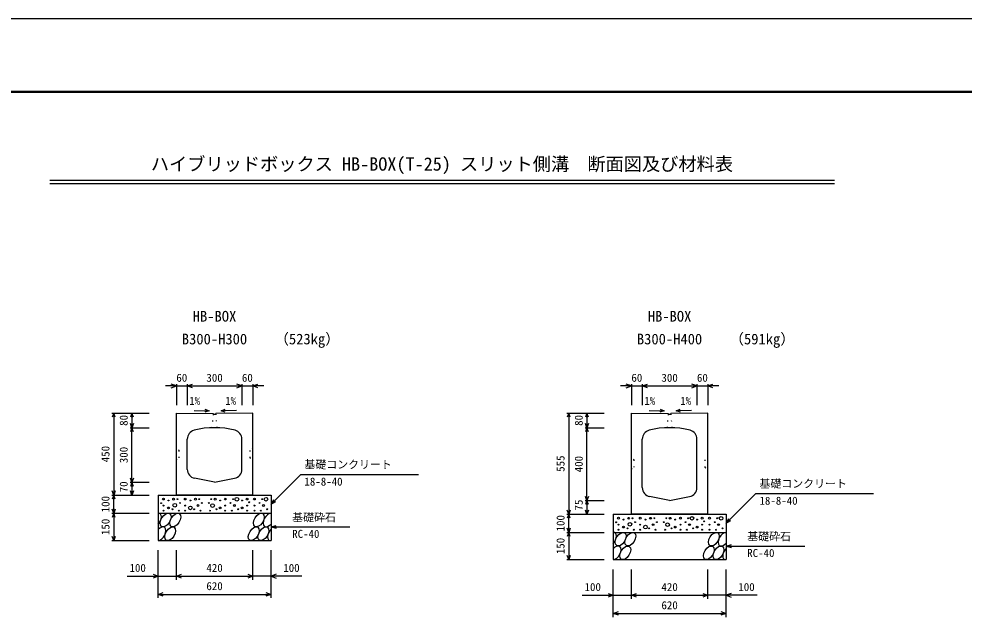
# Model space of a CAD drawing. Units: millimetres, scale not verified. Extents: x -8390 to 25210, y 0 to 11880.
# Drawn here: x 14485 to 19678, y 8594 to 11880 of the extents above; entities that cross this region are included whole.
import ezdxf
from ezdxf.enums import TextEntityAlignment as Align

# ---------------------------------------------------------------- set-up
doc = ezdxf.new("R2010")
doc.units = ezdxf.units.MM
doc.header["$LTSCALE"] = 20
doc.linetypes.add('DOTTED', pattern=[1.75, 0.25, -1.5])
for name, color, linetype, lineweight in [('Defpoints_3', 5, 'Continuous', 25), ('DIM', 7, 'Continuous', 25), ('HATCH', 6, 'Continuous', 25), ('OUTLINE', 3, 'Continuous', 25), ('OUTLINE2', 4, 'DOTTED', 25), ('TXT', 7, 'Continuous', 25), ('WAKU', 3, 'Continuous', 50)]:
    doc.layers.add(name, color=color, linetype=linetype, lineweight=lineweight)
doc.styles.add('ＭＳ ゴシック', font='')
doc.styles.get('ＭＳ ゴシック').set_extended_font_data('MS Gothic')

msp = doc.modelspace()

# ---------------------------------------------------------------- linework, layer by layer
at = {"layer": 'Defpoints_3'}
msp.add_line((25210, 11880), (8410, 11880), dxfattribs=at)
at = {"layer": 'DIM'}
for p, q in [((15350, 9863.55), (15321.81, 9873.81)), ((15350, 9873.55), (15350, 9758.55)), ((15410, 9863.55), (15438.19, 9873.81)), ((15410, 9873.55), (15410, 9758.55)), ((15710, 9863.55), (15681.81, 9873.81)), ((15710, 9873.55), (15710, 9758.55)), ((15770, 9863.55), (15798.19, 9873.81)), ((15770, 9873.55), (15770, 9758.55)), ((17850, 9863.55), (17821.81, 9873.81)), ((17850, 9873.55), (17850, 9758.55)), ((17910, 9863.55), (17938.19, 9873.81)), ((17910, 9873.55), (17910, 9758.55)), ((18210, 9863.55), (18181.81, 9873.81)), ((18210, 9873.55), (18210, 9758.55)), ((18270, 9863.55), (18298.19, 9873.81)), ((18270, 9873.55), (18270, 9758.55)), ((15350, 9863.55), (15290, 9863.55)), ((15321.81, 9853.29), (15350, 9863.55)), ((15350, 9863.55), (15410, 9863.55)), ((15410, 9863.55), (15710, 9863.55)), ((15438.19, 9853.29), (15410, 9863.55)), ((15681.81, 9853.29), (15710, 9863.55)), ((15710, 9863.55), (15770, 9863.55)), ((15798.19, 9853.29), (15770, 9863.55)), ((15830, 9863.55), (15770, 9863.55)), ((17850, 9863.55), (17790, 9863.55)), ((17821.81, 9853.29), (17850, 9863.55)), ((17850, 9863.55), (17910, 9863.55)), ((17910, 9863.55), (18210, 9863.55)), ((17938.19, 9853.29), (17910, 9863.55)), ((18181.81, 9853.29), (18210, 9863.55)), ((18210, 9863.55), (18270, 9863.55)), ((18298.19, 9853.29), (18270, 9863.55)), ((18330, 9863.55), (18270, 9863.55)), ((14995.8, 9714.62), (15200, 9714.62)), ((15005.8, 9714.62), (14997.59, 9692.07)), ((15005.8, 9714.62), (15005.8, 9264.62)), ((15014.01, 9692.07), (15005.8, 9714.62)), ((15105.8, 9714.62), (15097.59, 9692.07)), ((15105.8, 9714.62), (15105.8, 9634.62)), ((15114.01, 9692.07), (15105.8, 9714.62)), ((15447.27, 9728.53), (15529.74, 9726.96)), ((15529.74, 9726.96), (15507.03, 9719.18)), ((15507.34, 9735.59), (15529.74, 9726.96)), ((15596.15, 9726.89), (15618.54, 9735.53)), ((15680.02, 9728.49), (15596.15, 9726.89)), ((15618.85, 9719.12), (15596.15, 9726.89)), ((17495.8, 9714.62), (17700, 9714.62)), ((17505.8, 9714.62), (17497.59, 9692.07)), ((17505.8, 9714.62), (17505.8, 9159.62)), ((17514.01, 9692.07), (17505.8, 9714.62)), ((17605.8, 9714.62), (17597.59, 9692.07)), ((17605.8, 9714.62), (17605.8, 9634.62)), ((17614.01, 9692.07), (17605.8, 9714.62)), ((17947.27, 9728.53), (18029.74, 9726.96)), ((18029.74, 9726.96), (18007.03, 9719.18)), ((18007.34, 9735.59), (18029.74, 9726.96)), ((18096.15, 9726.89), (18118.54, 9735.53)), ((18180.02, 9728.49), (18096.15, 9726.89)), ((18118.85, 9719.12), (18096.15, 9726.89)), ((15095.8, 9634.62), (15200, 9634.62)), ((15105.8, 9634.62), (15097.59, 9657.17)), ((15105.8, 9634.62), (15097.59, 9612.07)), ((15114.01, 9657.17), (15105.8, 9634.62)), ((15105.8, 9334.62), (15105.8, 9634.62)), ((15114.01, 9612.07), (15105.8, 9634.62)), ((17595.8, 9634.62), (17700, 9634.62)), ((17605.8, 9634.62), (17597.59, 9657.17)), ((17605.8, 9634.62), (17597.59, 9612.07)), ((17614.01, 9657.17), (17605.8, 9634.62)), ((17605.8, 9234.62), (17605.8, 9634.62)), ((17614.01, 9612.07), (17605.8, 9634.62)), ((15105.8, 9334.62), (15097.59, 9357.17)), ((15114.01, 9357.17), (15105.8, 9334.62)), ((16033.65, 9378.27), (15870, 9214.62)), ((16033.65, 9378.27), (16680.53, 9378.27)), ((15095.8, 9334.62), (15200, 9334.62)), ((15105.8, 9334.62), (15097.59, 9312.07)), ((15105.8, 9334.62), (15105.8, 9264.62)), ((15114.01, 9312.07), (15105.8, 9334.62)), ((14995.8, 9264.62), (15200, 9264.62)), ((15005.8, 9264.62), (14997.59, 9287.17)), ((15005.8, 9264.62), (14997.59, 9242.07)), ((15014.01, 9287.17), (15005.8, 9264.62)), ((15005.8, 9164.62), (15005.8, 9264.62)), ((15014.01, 9242.07), (15005.8, 9264.62)), ((15105.8, 9264.62), (15097.59, 9287.17)), ((15114.01, 9287.17), (15105.8, 9264.62)), ((17605.8, 9234.62), (17597.59, 9257.17)), ((17614.01, 9257.17), (17605.8, 9234.62)), ((18533.65, 9273.27), (18370, 9109.62)), ((18533.65, 9273.27), (19180.53, 9273.27)), ((15870, 9214.62), (15885, 9240.6)), ((15870, 9214.62), (15895.98, 9229.62)), ((17595.8, 9234.62), (17700, 9234.62)), ((17605.8, 9234.62), (17597.59, 9212.07)), ((17605.8, 9234.62), (17605.8, 9159.62)), ((17614.01, 9212.07), (17605.8, 9234.62)), ((14995.8, 9164.62), (15200, 9164.62)), ((15005.8, 9164.62), (14997.59, 9187.17)), ((15005.8, 9164.62), (14997.59, 9142.07)), ((15014.01, 9187.17), (15005.8, 9164.62)), ((15005.8, 9164.62), (15005.8, 9014.62)), ((15014.01, 9142.07), (15005.8, 9164.62)), ((17495.8, 9159.62), (17700, 9159.62)), ((17505.8, 9159.62), (17497.59, 9182.17)), ((17505.8, 9159.62), (17497.59, 9137.07)), ((17514.01, 9182.17), (17505.8, 9159.62)), ((17505.8, 9059.62), (17505.8, 9159.62)), ((17514.01, 9137.07), (17505.8, 9159.62)), ((17605.8, 9159.62), (17597.59, 9182.17)), ((17614.01, 9182.17), (17605.8, 9159.62)), ((15870, 9089.62), (15898.98, 9097.39)), ((15870, 9089.62), (16303.31, 9089.62)), ((15870, 9089.62), (15898.98, 9081.86)), ((18370, 9109.62), (18385, 9135.6)), ((18370, 9109.62), (18395.98, 9124.62)), ((15005.8, 9014.62), (14997.59, 9037.17)), ((15014.01, 9037.17), (15005.8, 9014.62)), ((17495.8, 9059.62), (17700, 9059.62)), ((17505.8, 9059.62), (17497.59, 9082.17)), ((17505.8, 9059.62), (17497.59, 9037.07)), ((17514.01, 9082.17), (17505.8, 9059.62)), ((17505.8, 9059.62), (17505.8, 8909.62)), ((17514.01, 9037.07), (17505.8, 9059.62)), ((14995.8, 9014.62), (15200, 9014.62)), ((18370, 8984.62), (18398.98, 8992.39)), ((18370, 8984.62), (18803.31, 8984.62)), ((18370, 8984.62), (18398.98, 8976.86)), ((15250, 8699.11), (15250, 8961.45)), ((15350, 8799.11), (15350, 8961.45)), ((15770, 8799.11), (15770, 8961.45)), ((15870, 8699.11), (15870, 8961.45)), ((17505.8, 8909.62), (17497.59, 8932.17)), ((17514.01, 8932.17), (17505.8, 8909.62)), ((17495.8, 8909.62), (17700, 8909.62)), ((15221.81, 8829.37), (15250, 8819.11)), ((15350, 8819.11), (15378.19, 8829.37)), ((15741.81, 8829.37), (15770, 8819.11)), ((15898.19, 8829.37), (15870, 8819.11)), ((17750, 8594.11), (17750, 8856.45)), ((17850, 8694.11), (17850, 8856.45)), ((18270, 8694.11), (18270, 8856.45)), ((18370, 8594.11), (18370, 8856.45)), ((15080, 8819.11), (15250, 8819.11)), ((15250, 8819.11), (15221.81, 8808.85)), ((15250, 8819.11), (15350, 8819.11)), ((15350, 8819.11), (15770, 8819.11)), ((15378.19, 8808.85), (15350, 8819.11)), ((15770, 8819.11), (15741.81, 8808.85)), ((15870, 8819.11), (15770, 8819.11)), ((16040, 8819.11), (15870, 8819.11)), ((15870, 8819.11), (15898.19, 8808.85)), ((15250, 8719.11), (15278.19, 8729.37)), ((15841.81, 8729.37), (15870, 8719.11)), ((17721.81, 8724.37), (17750, 8714.11)), ((17850, 8714.11), (17878.19, 8724.37)), ((18241.81, 8724.37), (18270, 8714.11)), ((18398.19, 8724.37), (18370, 8714.11)), ((15250, 8719.11), (15870, 8719.11)), ((15278.19, 8708.85), (15250, 8719.11)), ((15870, 8719.11), (15841.81, 8708.85)), ((17580, 8714.11), (17750, 8714.11)), ((17750, 8714.11), (17721.81, 8703.85)), ((17750, 8714.11), (17850, 8714.11)), ((17850, 8714.11), (18270, 8714.11)), ((17878.19, 8703.85), (17850, 8714.11)), ((18270, 8714.11), (18241.81, 8703.85)), ((18370, 8714.11), (18270, 8714.11)), ((18540, 8714.11), (18370, 8714.11)), ((18370, 8714.11), (18398.19, 8703.85)), ((17750, 8614.11), (17778.19, 8624.37)), ((18341.81, 8624.37), (18370, 8614.11)), ((17750, 8614.11), (18370, 8614.11)), ((17778.19, 8603.85), (17750, 8614.11)), ((18370, 8614.11), (18341.81, 8603.85))]:
    msp.add_line(p, q, dxfattribs=at)
at = {"layer": 'HATCH'}
for centre, radius in [((15278.89, 9242.67), 5), ((15334.97, 9241.8), 5), ((15356, 9241.8), 2.5), ((15398.89, 9242.67), 5), ((15454.97, 9241.8), 5), ((15476, 9241.8), 2.5), ((15541.86, 9241.8), 2.5), ((15562.89, 9241.8), 5), ((15618.96, 9242.67), 5), ((15661.86, 9241.8), 2.5), ((15682.89, 9241.8), 10), ((15738.96, 9242.67), 5), ((15778.81, 9242.67), 5), ((15821.7, 9241.8), 2.5), ((15842.73, 9241.8), 10), ((15266.48, 9219.88), 2.5), ((15278.89, 9206.78), 2.5), ((15306.93, 9193.65), 5), ((15306.93, 9234.8), 2.5), ((15341.51, 9208.79), 10), ((15370.02, 9220.79), 2.5), ((15398.89, 9206.78), 2.5), ((15426.93, 9193.65), 10), ((15426.93, 9234.8), 2.5), ((15468.99, 9206.78), 5), ((15490.02, 9220.79), 2.5), ((15527.84, 9220.79), 2.5), ((15548.87, 9206.78), 10), ((15590.92, 9193.65), 5), ((15590.92, 9234.8), 2.5), ((15618.96, 9206.78), 2.5), ((15647.84, 9220.79), 2.5), ((15668.87, 9206.78), 5), ((15710.92, 9193.65), 5), ((15710.92, 9234.8), 2.5), ((15738.96, 9206.78), 2.5), ((15750.3, 9225.11), 2.5), ((15778.81, 9206.78), 2.5), ((15807.68, 9220.79), 2.5), ((15828.71, 9206.78), 5), ((15278.89, 9178.77), 2.5), ((15327.96, 9186.65), 2.5), ((15363.01, 9178.77), 2.5), ((15398.89, 9178.77), 2.5), ((15447.96, 9186.65), 2.5), ((15483.01, 9178.77), 2.5), ((15534.85, 9178.77), 2.5), ((15569.89, 9186.65), 2.5), ((15618.96, 9178.77), 2.5), ((15654.85, 9178.77), 2.5), ((15689.89, 9186.65), 2.5), ((15738.96, 9178.77), 2.5), ((15778.81, 9178.77), 2.5), ((15814.69, 9178.77), 2.5), ((15849.74, 9186.65), 2.5), ((17778.89, 9137.67), 5), ((17834.97, 9136.8), 5), ((17856, 9136.8), 2.5), ((17898.89, 9137.67), 5), ((17954.97, 9136.8), 5), ((17976, 9136.8), 2.5), ((18041.86, 9136.8), 2.5), ((18062.89, 9136.8), 5), ((18118.96, 9137.67), 5), ((18161.86, 9136.8), 2.5), ((18182.89, 9136.8), 10), ((18238.96, 9137.67), 5), ((18278.81, 9137.67), 5), ((18321.7, 9136.8), 2.5), ((18342.73, 9136.8), 10), ((17766.48, 9114.88), 2.5), ((17778.89, 9101.78), 2.5), ((17806.93, 9088.65), 5), ((17806.93, 9129.8), 2.5), ((17841.51, 9103.79), 10), ((17870.02, 9115.79), 2.5), ((17898.89, 9101.78), 2.5), ((17926.93, 9088.65), 10), ((17926.93, 9129.8), 2.5), ((17968.99, 9101.78), 5), ((17990.02, 9115.79), 2.5), ((18027.84, 9115.79), 2.5), ((18048.87, 9101.78), 10), ((18090.92, 9088.65), 5), ((18090.92, 9129.8), 2.5), ((18118.96, 9101.78), 2.5), ((18147.84, 9115.79), 2.5), ((18168.87, 9101.78), 5), ((18210.92, 9088.65), 5), ((18210.92, 9129.8), 2.5), ((18238.96, 9101.78), 2.5), ((18250.3, 9120.11), 2.5), ((18278.81, 9101.78), 2.5), ((18307.68, 9115.79), 2.5), ((18328.71, 9101.78), 5), ((17778.89, 9073.77), 2.5), ((17827.96, 9081.65), 2.5), ((17863.01, 9073.77), 2.5), ((17898.89, 9073.77), 2.5), ((17947.96, 9081.65), 2.5), ((17983.01, 9073.77), 2.5), ((18034.85, 9073.77), 2.5), ((18069.89, 9081.65), 2.5), ((18118.96, 9073.77), 2.5), ((18154.85, 9073.77), 2.5), ((18189.89, 9081.65), 2.5), ((18238.96, 9073.77), 2.5), ((18278.81, 9073.77), 2.5), ((18314.69, 9073.77), 2.5), ((18349.74, 9081.65), 2.5)]:
    msp.add_circle(centre, radius, dxfattribs=at)
for centre, start_param, end_param in [((15237.64, 9127.1), 4.385593, 6.6745444), ((15856.14, 9127.1), 0.3357715, 4.4411806), ((15262.96, 9052.11), 3.5111464, 7.548991), ((15881.46, 9052.11), 1.2110787, 3.5658734), ((17737.64, 9022.1), 4.385593, 6.6745444), ((18356.14, 9022.1), 0.3357715, 4.4411806), ((17762.96, 8947.11), 3.5111464, 7.548991), ((18381.46, 8947.11), 1.2110787, 3.5658734)]:
    msp.add_ellipse(centre, major_axis=(21.81, 35.31), ratio=0.5792, start_param=start_param, end_param=end_param, dxfattribs=at)
for centre in [(15290.84, 9127.1), (15344.05, 9127.1), (15802.93, 9127.1), (15316.16, 9052.11), (15775.04, 9052.11), (15828.25, 9052.11), (17790.84, 9022.1), (17844.05, 9022.1), (18302.93, 9022.1), (17816.16, 8947.11), (18275.04, 8947.11), (18328.25, 8947.11)]:
    msp.add_ellipse(centre, major_axis=(21.81, 35.31), ratio=0.5792, dxfattribs=at)
at = {"layer": 'OUTLINE'}
for p, q in [((15350, 9264.62), (15350, 9714.62)), ((15350, 9714.62), (15552.5, 9712.6)), ((15554, 9709.52), (15552.5, 9712.6)), ((15566, 9709.52), (15567.5, 9712.6)), ((15770, 9714.62), (15567.5, 9712.6)), ((15770, 9264.62), (15770, 9714.62)), ((17850, 9159.62), (17850, 9714.62)), ((17850, 9714.62), (18052.5, 9712.6)), ((18054, 9709.52), (18052.5, 9712.6)), ((18066, 9709.52), (18067.5, 9712.6)), ((18270, 9714.62), (18067.5, 9712.6)), ((18270, 9159.62), (18270, 9714.62)), ((15554, 9709.52), (15566, 9709.52)), ((18054, 9709.52), (18066, 9709.52)), ((15410, 9405.61), (15410, 9571.92)), ((15710, 9405.61), (15710, 9571.92)), ((17910, 9305.61), (17910, 9571.92)), ((18210, 9305.61), (18210, 9571.92)), ((15560, 9334.62), (15450.19, 9356.58)), ((15560, 9334.62), (15669.81, 9356.58)), ((15250, 9264.62), (15250, 9164.62)), ((15250, 9264.62), (15870, 9264.62)), ((15770, 9264.62), (15350, 9264.62)), ((15870, 9264.62), (15870, 9164.62)), ((18060, 9234.62), (17950.19, 9256.58)), ((18060, 9234.62), (18169.81, 9256.58)), ((15250, 9164.62), (15250, 9014.62)), ((15250, 9164.62), (15870, 9164.62)), ((15870, 9164.62), (15870, 9014.62)), ((17750, 9159.62), (17750, 9059.62)), ((17750, 9159.62), (18370, 9159.62)), ((18270, 9159.62), (17850, 9159.62)), ((18370, 9159.62), (18370, 9059.62)), ((17750, 9059.62), (17750, 8909.62)), ((17750, 9059.62), (18370, 9059.62)), ((18370, 9059.62), (18370, 8909.62)), ((15250, 9014.62), (15870, 9014.62)), ((17750, 8909.62), (18370, 8909.62))]:
    msp.add_line(p, q, dxfattribs=at)
for centre, radius, start, end in [((15460, 9571.92), 50, 104.47751, 180), ((15560, 9184.62), 450, 75.52249, 104.47751), ((15660, 9571.92), 50, 0, 75.52249), ((17960, 9571.92), 50, 104.47751, 180), ((18060, 9184.62), 450, 75.52249, 104.47751), ((18160, 9571.92), 50, 0, 75.52249), ((15460, 9405.61), 50, 180, 258.69007), ((15660, 9405.61), 50, 281.30993, 0), ((17960, 9305.61), 50, 180, 258.69007), ((18160, 9305.61), 50, 281.30993, 0)]:
    msp.add_arc(centre, radius, start, end, dxfattribs=at)
at = {"layer": 'OUTLINE2'}
for p, q in [((15547.5, 9634.45), (15554, 9709.52)), ((15566, 9709.52), (15572.5, 9634.45)), ((18047.5, 9634.45), (18054, 9709.52)), ((18066, 9709.52), (18072.5, 9634.45)), ((15366, 9509.62), (15350, 9519.62)), ((15366, 9469.62), (15366, 9509.62)), ((15770, 9519.62), (15754, 9509.62)), ((15754, 9509.62), (15754, 9469.62)), ((15350, 9459.62), (15366, 9469.62)), ((15754, 9469.62), (15770, 9459.62)), ((17866, 9457.12), (17850, 9467.12)), ((17866, 9417.12), (17866, 9457.12)), ((18270, 9467.12), (18254, 9457.12)), ((18254, 9457.12), (18254, 9417.12)), ((17850, 9407.12), (17866, 9417.12)), ((18254, 9417.12), (18270, 9407.12))]:
    msp.add_line(p, q, dxfattribs=at)
at = {"layer": 'TXT'}
for p, q in [((14654.97, 10994.39), (18965.03, 10994.39)), ((14654.97, 10975.19), (18965.03, 10975.19))]:
    msp.add_line(p, q, dxfattribs=at)
at = {"layer": 'WAKU'}
msp.add_line((24810, 11480), (8810, 11480), dxfattribs=at)

# ---------------------------------------------------------------- texts
at = {"layer": 'DIM', "style": 'ＭＳ ゴシック'}
for s, p in [('60', (15350, 9873.55)), ('300', (15515, 9873.55)), ('60', (15710, 9873.55)), ('60', (17850, 9873.55)), ('300', (18015, 9873.55)), ('60', (18210, 9873.55)), ('1%', (15420.57, 9746.75)), ('1%', (15618.08, 9746.7)), ('1%', (17920.57, 9746.75)), ('1%', (18118.08, 9746.7)), ('基礎コンクリート', (16053.65, 9397.01)), ('18-8-40', (16053.65, 9303.19)), ('基礎コンクリート', (18553.65, 9292.01)), ('18-8-40', (18553.65, 9198.19)), ('基礎砕石', (15986.32, 9106.79)), ('RC-40', (15986.32, 9016.1)), ('基礎砕石', (18486.32, 9001.79)), ('RC-40', (18486.32, 8911.1)), ('100', (15092.56, 8829.11)), ('420', (15515, 8829.11)), ('100', (15937.44, 8829.11)), ('620', (15515, 8729.11)), ('100', (17592.56, 8724.11)), ('420', (18015, 8724.11)), ('100', (18437.44, 8724.11)), ('620', (18015, 8624.11))]:
    msp.add_text(s, height=43.99, dxfattribs=at).set_placement(p, align=Align.BOTTOM_LEFT)
for s, p in [('80', (15095.8, 9644.62)), ('80', (17595.8, 9644.62)), ('450', (14995.8, 9444.62)), ('300', (15095.8, 9439.62)), ('555', (17495.8, 9392.12)), ('400', (17595.8, 9389.62)), ('70', (15095.8, 9279.62)), ('100', (14995.8, 9169.62)), ('75', (17595.8, 9179.62)), ('100', (17495.8, 9064.62)), ('150', (14995.8, 9044.62)), ('150', (17495.8, 8939.62))]:
    msp.add_text(s, height=43.99, rotation=90, dxfattribs=at).set_placement(p, align=Align.BOTTOM_LEFT)
at = {"layer": 'TXT', "style": 'ＭＳ ゴシック'}
for s, height, p in [('ハイブリッドボックス HB-BOX(T-25) スリット側溝\u3000断面図及び材料表', 73.31, (15210, 11024.39)), ('HB-BOX', 58.65, (15440, 10199.62)), ('HB-BOX', 58.65, (17940, 10199.62)), ('B300-H300', 58.65, (15380, 10074.62)), ('（523kg）', 58.65, (15888.37, 10074.62)), ('B300-H400', 58.65, (17880, 10074.62)), ('（591kg）', 58.65, (18388.37, 10074.62))]:
    msp.add_text(s, height=height, dxfattribs=at).set_placement(p, align=Align.BOTTOM_LEFT)

doc.saveas('drawing.dxf')
